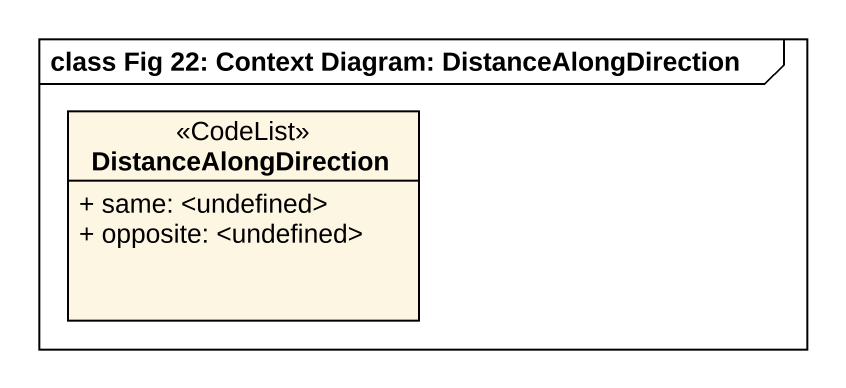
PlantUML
@startuml
mainframe class Fig 22: Context Diagram: DistanceAlongDirection
hide circle
hide empty members
skinparam classAttributeIconSize 0
class DistanceAlongDirection <<CodeList>> {
  + same: <undefined>
  + opposite: <undefined>
}
@enduml
